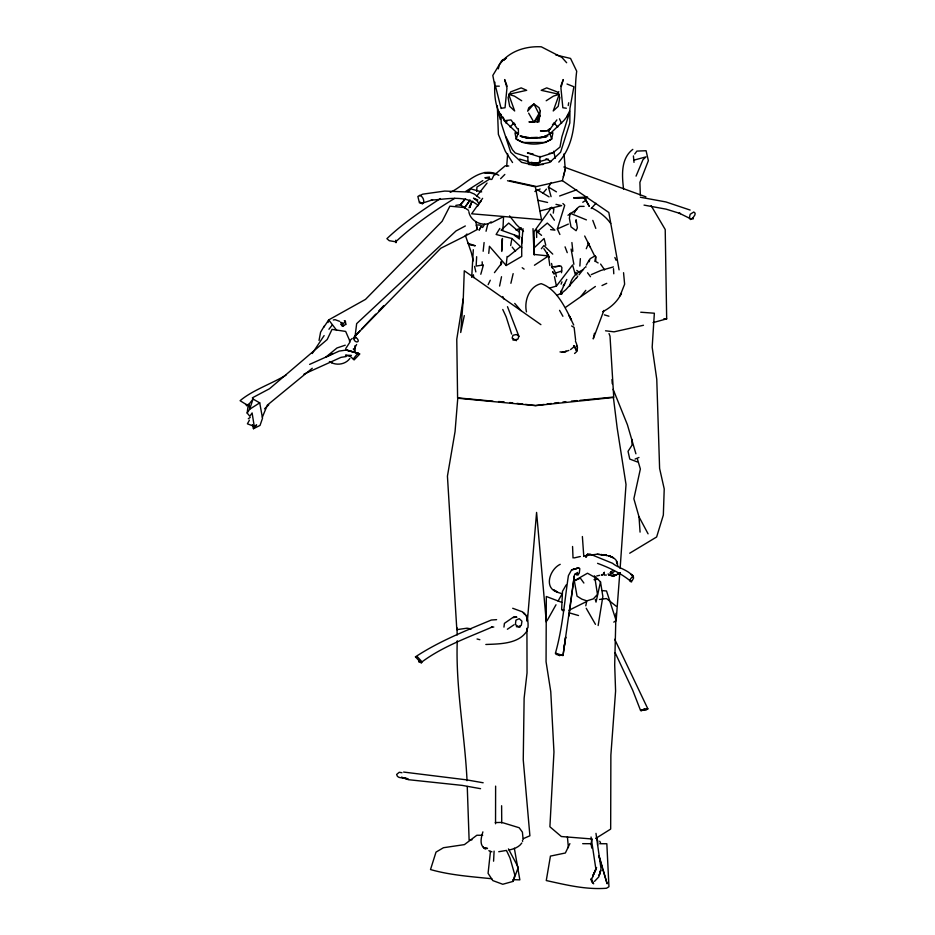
<?xml version="1.0" encoding="UTF-8"?>
<svg xmlns="http://www.w3.org/2000/svg" width="935" height="935" viewBox="0 0 935 935"><rect width="100%" height="100%" fill="white"/><g stroke="black" fill="none" stroke-linecap="round" stroke-linejoin="round"><path stroke-width="1.4" d="M495.538 823.758L495.62 786.113M344.279 320.717L345.167 320.693L345.868 324.585M516.459 339.674L516.436 340.691L512.135 338.154L512.929 335.303L516.33 334.496L518.89 336.273L517.943 339.101L513.058 340.141L513.14 339.136M534.341 237.735L534.177 247.822L544.088 238.495L545.771 245.274M519.311 238.834L519.486 229.379L521.333 228.187M563.782 649.357L565.675 637.004L563.01 655.482L556.021 654.406L556.454 653.658L559.691 655.704L560.042 654.932M615.978 613.348L614.692 664.902L615.592 691.094L610.871 755.129L610.672 829.088L595.688 838.461M598.131 262.957L595.724 261.508L595.864 256.763M464.298 315.586L460.721 332.498L463.281 298.697L464.274 270.764L540.898 324.655M500.985 264.827L501.113 261.952M501.627 250.486L502.142 239.033M563.513 611.186L561.631 609.491L562.519 591.282L566.131 584.971M501.16 264.5L501.312 261.613M501.815 251.468L502.469 238.437M502.901 229.753L503.556 216.71M493.575 861.182L494.101 851.095M476.651 256.693L476.149 266.054L483.418 264.956L480.8 274.259M516.506 625.796L516.459 626.719L518.154 626.719L521.286 625.398L521.952 621.156L519.217 618.666L515.921 620.162L515.407 624.416L518.154 626.719L519.883 627.28L519.86 626.356M471.696 277.391L473.309 249.692M476.698 191.383L476.955 187.012L489.309 179.251M527.737 156.554L528.076 162.526L537.38 162.912L539.811 162.526L539.927 156.309M575.434 341.158C577.211 344.98 579.197 350.789 574.581 353.488M579.864 266.054L580.366 258.644M613.769 622.126L616.165 620.583L619.8 572.769M620.127 568.422L626.018 484.494L617.182 428.066L613.348 397.083L579.852 400.367M506.665 166.395L507.67 153.866M527.948 627.794C528.427 622.581 527.878 616.072 523.319 612.764L524.851 614.307L522.63 611.911L512.707 608.276M523.109 839.49L522.408 832.15L519.182 827.732L502.714 822.706M527.387 620.992L536.585 512.427L546.309 622.067M488.748 253.362L489.426 246.291L506.174 265.505L521.742 256.4L521.707 247.787M506.174 265.505L507.109 256.435M483.161 251.27L484.096 242.539M396.148 241.487L395.844 240.19L396.008 242.714L395.739 241.791C413.609 225.031 433.898 211.065 454.772 198.314M354.961 337.36L356.656 323.639L456.07 230.91L465.338 225.966M319.045 340.422L320.6 332.147L324.328 325.988M252.438 424.583L253.443 428.709L256.646 424.899L254.262 426.395L252.111 412.943L249.832 416.262L247.156 413.036L248.324 404.177M556.454 653.658L555.437 653.191L563.01 655.482L574.441 575.13M568.983 616.048L574.195 576.24M553.298 213.122L553.882 208.727L549.803 208.049M490.443 851.504L488.082 873.337L492.803 880.583L502.773 884.265L513.07 881.401L518.27 867.399L508.441 848.898M521.683 243.474L523.004 228.643M597.594 845.252L597.792 841.021L596.483 837.842M463.281 298.697L456.771 339.265L457.601 398.205L535.603 405.626L613.757 397.433L610.017 336.238L609.036 333.538M598.155 625.538L602.853 596.46L600.504 581.886L594.321 575.82M568.223 105.526L568.714 102.757M510.662 245.543L511.912 238.495L496.111 234.486L499.828 228.444M594.835 261.403L595.688 256.739M246.828 404.867L246.653 405.778L246.01 404.423L246.828 404.867L240.096 400.694C252.497 390.199 271.512 383.817 286.017 375.134M561.479 272.728L561.9 267.609L560.871 265.961L551.498 266.919M537.461 122.123L539.25 113.135L533.943 122.263L528.637 113.135M585.777 605.81L586.794 600.878L593.339 598.879L597.465 594.426L594.8 577.327L587.484 573.225L574.324 580.775L577.047 596.168L581.815 599.136L586.794 600.878M499.582 286.063L501.522 276.725M491.822 179.438L493.96 175.125L496.497 174.144L498.822 175.324M594.461 333.234L593.234 338.914L603.881 310.478M600.504 581.886L596.027 602.117L595.244 599.347M569.824 286.063C570.677 278.747 576.147 272.81 582.727 269.923M510.884 283.293L513.151 273.639M596.004 869.293L593.035 875.698L596.553 867.505L592.872 875.663M493.809 627.011L491.342 627.175L492.429 626.917C468.306 637.436 442.874 646.284 421.591 662.179L421.358 663.172L415.456 656.849C439.018 641.317 465.408 630.833 491.342 620.022L496.602 619.66M486.048 231.249L487.813 224.049M563.337 176.785L565.254 169.106L564.05 153.807M509.996 180.735L536.585 186.544L562.367 180.63L565.418 168.557M494.931 82.186C494.136 93.032 494.825 105.304 500.564 115.028M498.308 68.874L499.325 64.877C508.64 51.296 525.412 45.979 541.295 46.808L561.9 57.409L566.657 62.738M328.033 322.54L328.723 319.899L365.515 299.375L442.138 221.279L449.875 206.167L463.702 207.465M471.123 203.105L470.036 207.173L471.123 203.105L472.724 201.189M343.39 325.742L343.215 326.362L342.561 325.45M513.07 881.401L514.846 875.078L510.019 858.038L506.548 850.558M555.437 653.191C562.578 627.923 564.495 601.509 568.41 575.633L571.495 570.034L577.643 568.2L572.197 569.672M419.009 660.928L418.716 661.887L421.591 662.179M559.89 234.486L557.353 228.946L564.717 205.314L562.905 203.526M595.291 255.746L590.055 258.773L589.132 261.753M574.195 213.122L576.685 208.68L579.56 206.401L584.094 206.366M566.785 279.425L564.576 283.772M482.892 831.881C481.268 836.989 478.965 845.544 485.02 848.466L487.205 848.641M559.212 94.33L553.228 110.973L558.207 106.356L559.82 97.509L557.318 91.946L546.718 87.878L541.213 90.309L559.212 94.33L553.473 96.106L546.192 100.758M561.117 284.158L561.97 281.821M557.786 94.248L558.779 91.583M560.766 86.23L563.244 79.557L560.918 87.937L562.847 107.747L566.353 108.226M506.115 123.245L507.156 120.615M592.135 838.999L591.002 843.615L591.797 848.127M479.854 198.267L474.279 194.024L469.627 192.084L444.733 191.067L422.772 194.153L417.875 196.467L419.429 202.883L422.725 203.035L432.578 199.833L431.175 200.09C446.042 199.4 463.713 194.772 476.628 204.251M262.349 417.197L267.34 405.124L312.278 368.25M586.28 248.722L588.431 243.509M636.057 176.131L642.953 159.721L645.98 156.87L634.339 160.037M353.337 358.9L357.006 354.33L359.823 353.944L354.096 359.928L350.531 356.551L345.483 355.207L351.431 355.382M468.996 207.804L471.018 203.514M569.894 843.627L565.359 853L550.434 856.098L546.274 880.548C566.142 884.884 585.626 889.828 606.488 888.25L608.942 886.754L606.838 843.744L599.732 843.721M488.128 284.661L490.279 280.243M566.785 116.618L569.52 111.312M354.038 349.258L356.609 344.466M586.011 556.722L587.414 554.338L589.985 554.081L612.565 563.302C618.608 568.445 630.307 570.303 633.638 577.912L632.247 580.577L630.365 581.558C628.53 577.748 636.303 576.252 630.915 574.265L633.474 576.498M481.069 226.41L479.047 230.162L482.086 225.393M249.423 420.154L247.401 423.824L254.262 426.395M546.998 620.828L555.998 604.77M558.078 601.065L562.227 593.655M586.28 265.084L589.401 259.708M482.577 227.532L484.657 224.248M345.728 348.58L350.169 341.754L345.658 331.422L332.018 329.377L327.203 339.522L269.525 388.726L252.38 397.819L253.046 399.058L259.72 402.856L262.513 418.237L260.035 425.413L253.443 428.709M247.156 413.036L249.633 409.261L253.046 399.058L249.189 403.955L249.633 409.261L259.72 402.856M551.077 196.642L548.389 187.047L551.37 182.535M312.22 353.524L324.129 335.583M576.416 278.244L577.713 276.293M576.334 574.85L577.9 575.002L579.291 573.038L579.829 568.702L578.975 567.872M591.037 879.519L591.387 878.514L593.655 883.785L592.042 882.395L591.037 879.519L593.106 876.446M323.72 327.308L328.723 319.899L336.729 330.417M610.999 571.682L610.111 573.003L612.472 570.607M558.814 162.117C580.904 136.954 572.582 101.775 576.708 71.212L570.537 58.426L555.764 54.943M551.755 207.196L534.095 231.529L534.154 241.207M584.749 267.585L579.034 274.785M482.624 198.337L471.637 213.788L541.517 219.725L535.358 186.848L507.518 180.735M521.823 842.996C519.019 847.239 513.806 848.945 509.084 850.032M556.874 119.925L548.915 130.655L540.453 130.912L547.197 130.69L550.493 128.773L548.413 129.579L549.511 133.787L543.247 137.387L540.488 137.503M564.121 284.672L563.279 285.794L564.717 283.667L560.953 292L561.526 290.505L561.257 293.906L560.953 293.216L561.993 293.941L560.334 293.567L557.178 295.273M573.599 345.599L574.125 346.207L573.26 347.388L570.549 349.596M634.725 154.006L636.887 151.096L646.085 150.722L648.364 160.68L639.902 182.372L640.335 195.473M476.628 196.221L487.041 183.073M494.451 272.646L501.861 262.945M549.511 288.085L556.43 286.063L572.582 264.956L575.2 274.259M328.933 329.249L332.135 325.146M541.342 248.757L543.901 245.531L552.749 254.11M580.904 296.418L585.801 290.341M479.468 203.129L481.209 201.037M464.403 199.915L460.125 205.092L465.548 198.734M542.99 193.194L546.437 189.104M359.858 330.978L354.891 336.226L440.759 248.266L465.256 235.982L466.962 233.984M576.486 277.777L565.944 289.581L560.521 294.163L562.227 292.924L561.082 293.496M559.504 266.089L554.806 266.954M591.2 208.552L595.969 203.257M361.833 328.875L375.718 314.16M378.687 311.004L383.642 305.745M594.531 881.366L598.786 876.89L601.041 868.907L595.981 833.377M349.854 358.491C345.296 364.72 335.992 365.83 329.693 361.728M354.33 338.879L355.978 337.406C362.125 342.654 353.921 344.103 353.582 337.57L354.458 336.799L355.978 337.406M500.611 178.702L504.83 174.448M510.042 126.903L514.145 122.964M468.038 191.698L470.936 188.928L481.654 191.897M549.71 134.044L563.735 120.685L569.111 113.976L561.865 136.931L560.007 147.076L552.62 153.001L540.079 157.022L527.41 152.931L533.125 154.006M264.558 408.805L268.719 404.832M692.917 217.948L694.927 214.875L695.137 213.18L693.793 212L690.182 214.279L689.364 217.808L690.451 219.515L692.917 217.948L693.279 218.883L690.159 218.556L679.184 213.157L680.493 213.601L666.141 209.16L644.04 205.104M494.802 174.529L505.332 165.752L508.733 165.998M507.95 256.739L519.673 247.331M632.796 149.378C620.676 158.553 621.95 175.581 623.551 188.987M352.238 338.447L349.363 341.041M344.057 325.602L345.74 324.071M614.342 571.449L609.947 574.534L608.556 574.651L608.136 573.845M325.754 357.193L336.986 347.972L345.26 345.19M560.217 564.331C549.885 569.088 543.2 588.372 557.763 592.229L554.537 590.324M640.568 710.483L644.484 709.665L644.414 708.859L647.861 708.87L645.875 710.109L640.568 710.483L632.703 690.24L615.137 652.7M565.78 307.218L595.396 286.461M248.301 418.751L250.241 417.407M577.585 572.43L574.616 574.441L577.035 573.693L578.403 574.593M507.389 629.243L514.04 624.767M568.001 215.272L577.152 209.136M534.434 265.248L548.471 255.956L549.827 265.505M582.762 202.276L586.023 200.183L584.352 197.904L589.307 206.39L586.023 200.183M502.481 217.177L490.863 223.056M440.42 198.559C421.755 210.667 402.997 223.301 386.903 238.67L389.24 240.692L395.739 241.791M450.202 192.376C464.975 185.703 478.662 166.547 496.824 174.074L484.505 172.566L492.862 173.349M465.747 191.394L482.822 180.619M487.649 224.084L491.156 221.875M415.456 656.849L417.723 657.106L422.024 661.887M343.145 324.457L342.713 323.697L345.588 321.956M629.699 553.216L656.639 536.982L663.336 515.08L664.224 488.935L659.607 468.447L656.767 379.318L652.174 347.212L654.36 313.225L640.732 312.22M644.414 708.859L641.27 710.799L641.27 709.969M506.466 58.063L501.686 60.717L492.815 75.454L494.907 86.242M465.256 235.982L477.282 229.484L475.798 221.525M326.595 356.784L333.07 353.488M602.783 311.635C610.754 307.65 617.743 301.35 621.459 293.146L620.057 295.811L624.627 284.193L623.551 272.704M568.947 610.286L585.672 601.988M620.209 573.213L612.635 576.264L608.556 574.651L609.351 574.943M620.139 572.769L613.395 576.416L609.947 574.534M534.867 191.5L540.138 188.975M505.473 58.94L501.686 60.717L504.409 59.875M602 285.561L606.733 283.34M303.945 374.152L341.03 357.345L346.16 356.539M309.625 364.393L339.241 351.081L346.768 349.97L358.853 353.547L345.856 350.006L358.175 353.255M557.353 228.946L568.351 224.084M574.324 580.775L580.378 578.169L583.884 583.031M523.413 838.59L529.9 835.785L523.249 759.874L524.126 698.2L527.036 672.931L526.931 628.203M591.271 274.61L600.936 270.449L613.418 266.919M635.04 459.097L638.967 457.472M568.819 350.438L563.641 352.179L560.007 351.911M559.621 195.988L576.708 189.782M515.84 229.963L521.122 228.047M542.171 137.27L539.811 138.064L528.076 138.064L520.024 135.926L524.535 136.872M556.454 276.585L555.554 273.078L561.818 270.963M531.851 164.209L539.811 162.526M539.215 161.708L548.272 159.079M573.073 569.438L578.508 567.896M643.467 325.275L614.038 331.843L605.541 330.791M653.016 322.633L666.678 318.847L665.217 229.519L651.122 205.653M539.331 231.494L536.55 232.231L547.291 223.091L554.899 230.15L550.586 229.624M599.639 575.317L596.717 575.983M540.138 210.878L561.608 205.63L555.986 204.356M574.148 557.914L580.308 556.512M508.675 94.33L526.674 90.309L521.169 87.878L510.568 91.946L508.067 97.509L509.68 106.356L514.659 110.973L508.675 94.33L514.425 96.106L521.695 100.758M543.352 136.872L547.863 135.926M564.81 351.677L566.341 351.361L562.169 352.191M498.729 851.727L506.478 850.418M333.304 319.992L335.127 319.688L339.569 321.313M584.013 555.834L597.184 554.221L606.593 555.425L600.913 554.572L603.309 554.806M489.543 177.019L484.879 177.755L489.192 178.304L491.039 179.578M455.789 205.396L461.481 204.508M501.534 108.226L505.04 107.747L506.969 87.96L504.643 79.557L507.121 86.23M599.475 599.475L606.511 598.552L616.165 606.196M544.17 404.434L535.51 405.545L525.528 404.387M547.045 404.06L551.381 403.499M554.256 403.125L558.592 402.564M562.917 402.003L565.804 401.641M594.017 579.688L598.049 579.221M498.367 111.312L504.655 120.662L511.013 119.925L517.394 128.773M571.449 401.092L577.047 400.612M516.108 617.217L512.883 617.497L504.421 623.353L503.953 627.104M471.988 839.794L469.113 840.027L467.255 786.487M549.242 153.375L552.351 153.13M552.491 124.308L555.332 124.086M538.057 137.433L531.033 137.796M536.725 137.562L531.173 137.562M539.495 137.363L546.437 136.884L544.871 136.031M495.281 822.566L500.915 822.438M487.451 223.897C479.351 225.487 470.095 219.982 468.809 211.602M573.774 197.799L587.577 196.981M534.972 137.761L528.076 138.064L525.715 137.27M525.225 137.877L528.135 137.831M604.057 575.083L606.383 575.048M663.792 318.87L666.678 318.847M543.048 164.525L528.836 164.56M499.313 86.16L495.503 86.16L501.113 108.553M533.967 165.226L538.338 165.226M482.694 835.271L476.862 835.247L464.403 844.621L443.47 847.718L436.014 852.112L430.509 869.55C450.214 875.207 471.345 876.621 491.81 878.76M582.68 843.674L591.212 843.697M573.786 197.998L586.292 198.208M512.871 879.636L519.848 879.87L514.343 848.209M492.944 401.197L457.799 397.866L455.053 431.619L447.433 476.16L456.829 629.652L466.997 628.191L471.24 628.928M498.542 401.547L504.14 401.898M521.45 136.884L528.392 137.363M512.555 124.121L515.395 124.332M591.656 838.952L561.327 836.521L549.897 826.785L553.964 752.009L550.762 691.666L546.063 661.746L546.309 596.495L561.818 602.397M602.292 590.616L606.511 590.978L616.165 620.583M597.184 554.221L599.58 554.455M477.68 224.903L480.391 225.183M548.471 255.956L534.095 254.425L532.997 228.643M485.838 644.484C500.026 643.888 519.182 644.086 527.293 630.4L527.059 628.986M403.628 772.065L466.355 779.825L483.161 782.77M509.844 402.564L512.696 402.892M516.973 403.394L522.677 404.06M600.913 554.572L606.593 555.425M480.555 788.684L462.182 785.388L408.466 779.697L401.454 777.254L408.373 779.381C405.159 776.155 397.656 780.024 396.639 774.449L399.257 772.275L402.003 772.731M640.358 197.25L665.942 201.948L690.147 210.071M608.93 316.217L604.349 314.861M531.185 162.328L536.035 163.309M608.977 555.928L613.383 557.763L608.977 555.928C612.752 556.816 617.766 559.878 617.427 564.331M605.05 555.109L610.52 556.243M537.754 200.254L547.571 202.463M561.631 609.491L564.039 610.064M419.441 195.392C422.433 195.976 424.163 199.471 423.672 202.334L422.421 203.97L419.792 201.96M477.06 639.002L479.865 639.704M485.452 847.788L487.532 848.302M477.715 206.074L479.047 203.877L477.072 200.861L473.472 198.162L477.797 199.95M570.338 613.161L578.52 615.534M519.615 159.079L528.672 161.708M561.877 593.655L557.657 592.369L553.462 589.681M527.819 157.022L515.267 153.001L512.415 149.717L506.022 136.931M491.95 851.843L488.83 850.686M519.883 236.894L501.102 230.15L508.71 223.091L519.463 232.231M563.84 166.968L645.933 196.864M518.177 134.044L514.963 132.817L516.202 139.046C526.744 145.755 541.143 145.755 551.685 139.046L552.924 132.817L549.78 133.273L551.685 139.046L545.187 142.494L522.7 142.494L516.202 139.046L518.119 133.273L518.177 134.044L504.152 120.685M637.308 461.925L629.769 459.062L628.039 451.325L632.037 445.177L631.92 439.345M567.019 84.01L573.891 86.745L569.941 108.448L569.824 122.953L560.591 152.218L549.838 162.304L535.884 165.577L521.59 162.339L510.744 152.3L501.16 123.058L501.137 114.362M597.57 563.337C609.713 567.884 621.623 573.517 631.557 581.967L631.441 581.161M329.377 361.529L331.773 362.628L329.728 361.646M586.42 219.889L570.28 213.297L569.368 218.229L571.005 226.878L576.1 230.711L577.351 227.871L576.1 219.76L576.1 222.495M591.563 207.827C598.938 211.52 605.927 216.686 610.695 223.477M546.04 158.751L551.019 161.626M548.389 187.047L556.43 191.839M571.636 325.953L574.125 327.449L575.609 340.048M537.029 189.524L549.079 196.864M460.861 205.209L468.575 210.363M562.367 180.63L608.825 212.479L619.087 269.853M611.782 573.225L614.961 575.399M485.02 848.466L483.301 847.25L485.23 848.957M522.197 267.726L524.114 269.105M514.46 235.363L519.182 238.776M576.778 270.414L579.127 272.143M341.52 322.47L342.713 323.697M536.234 230.992L541.552 235.363M551.837 267.527L553.216 268.672M511.912 238.495L521.823 247.822L521.66 237.735M340.515 322.224L342.257 323.931L341.322 322.633M553.742 122.964L557.844 126.903M523.518 231.494L516.412 224.599L509.563 215.915M353.29 349.024L355.125 351.011L355.043 345.634M514.729 303.419L520.97 310.595M604.606 269.876L600.597 264.067M630.272 580.752L630.844 581.465M512.181 247.085L515.524 251.316M543.854 248.64L549.383 257.031M587.753 242.13L589.307 244.187M587.519 272.763L590.499 276.725M552.585 271.699L554.198 274.048L552.795 271.945M553.976 269.701L555.554 273.078M550.364 214.185L554.373 220.192M512.532 162.538L505.367 151.353L498.378 134.348L497.315 105.597M561.584 123.443L559.492 118.803M599.697 841.255L600.515 842.645M586.233 608.276L595.455 624.346M559.562 310.338L562.905 316.287M594.929 256.471L584.691 236.017M637.518 459.33L640.358 469.019L633.86 498.764L639.026 516.856L648.072 533.827M576.872 346.16L577.491 347.341M574.125 346.207L576.79 351.303L574.441 345.669M614.716 639.306L647.861 708.87M587.963 242.843L589.833 246.77M573.716 325.029L569.041 315.399L571.472 320.156C564.717 306.47 556.231 288.81 541.178 283.667C529.233 286.355 523.974 300.836 526.463 311.881M617.591 564.074L616.422 561.596L617.357 564.015M502.808 296.559L503.988 299.095M507.495 306.692L518.89 336.273M502.761 309.485L506.209 316.953L511.62 334.052M503.042 117.155L504.655 120.662M614.868 257.464L616.072 260.257M613.126 389.311L627.397 424.7L635.905 453.791M565.056 246.84L567.253 252.649M592.79 220.391L595.794 228.374M575.925 272.365L576.86 275.019M548.377 256.844L546.893 252.59L548.237 256.611M465.431 235.562L471.333 252.625L473.274 260.888M585.742 266.569L585.929 267.188M598.739 855.712L602.339 867.762M602.736 869.094L607.142 883.82L599.44 857.079M498.776 113.976L500.26 119.481M553.555 151.271L555.402 158.237M476.254 225.23L477.282 229.484M474.559 266.405L475.845 271.91M551.545 263.46L552.468 267.679M573.88 264.289L571.098 249.096M554.478 276.725L556.43 286.063M591.049 837.012L595.957 869.562M522.466 840.378L522.63 841.418M568.398 847.601L567.405 836.778M473.355 274.75L473.753 277.578M571.904 242.539L572.839 251.27M633.404 155.923L634.012 162.386M611.957 379.575L612.273 383.782M482.144 261.812L482.437 265.598M582.376 536.538L583.791 556.43M639.026 516.856L640.066 532.12M613.489 268.672L613.781 273.791M617.766 565.441L617.801 566.236M572.559 546.496L573.026 557.985M467.044 780.702C464.812 733.987 455.532 687.728 457.262 640.755M536.515 229.379L536.667 237.478M457.016 627.841L457.157 635.017M518.364 128.609L518.457 134.359M501.616 805.736L501.744 823.186M534.201 246.735L534.259 255.021M526.908 615.23L526.919 620.992M540.255 111.207L538.957 121.889L528.929 121.889L533.943 122.204L540.091 116.115L533.943 103.984L528.789 107.724L527.632 111.207L533.943 103.984L539.098 107.724L540.255 111.207M604.337 572.384L603.998 574.195L603.297 573.833L604.337 572.384M600.656 870.625L599.206 875.405L600.656 870.625M586.479 556.068L585.848 557.202L587.834 554.069L586.479 556.068M469.954 200.207L464.414 208.014L470.024 200.16M665.685 201.913L665.685 201.913M602.35 574.92L601.521 574.826L602.35 574.92M513.28 617.416L516.681 617.182L513.28 617.416M509.259 312.57L509.259 312.57M475.062 245.718L470.352 244.958L467.932 243.31L475.062 245.718M342.011 325.345L340.948 324.153L342.303 326.093L342.011 325.345"/></g></svg>
